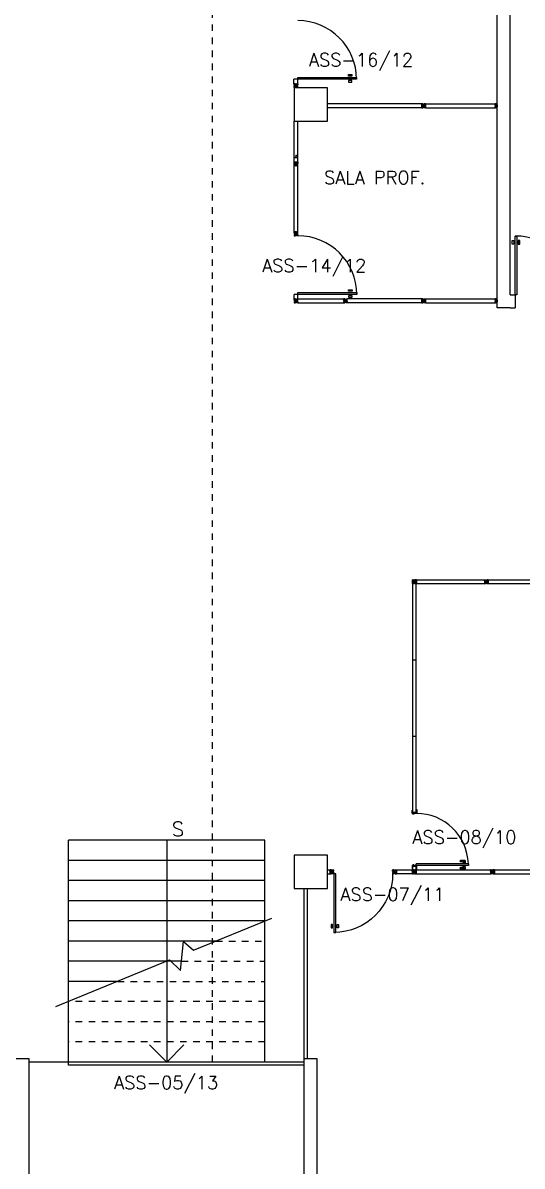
# Model space of a CAD drawing. Extents: x 205 to 339, y 16 to 85.
# Drawn here: x 318.15 to 325.8, y 27.45 to 44.97 of the extents above; entities that cross this region are included whole.
import ezdxf
from ezdxf.enums import TextEntityAlignment as Align

# ---------------------------------------------------------------- set-up
doc = ezdxf.new("R2010")
doc.units = 0
doc.header["$LTSCALE"] = 0.005
doc.header["$MEASUREMENT"] = 0
doc.linetypes.add('HIDDEN', pattern=[0.375, 0.25, -0.125])
doc.layers.get('0').update_dxf_attribs({"linetype": 'CONTINUOUS'})
for name, color, linetype in [('1', 1, 'CONTINUOUS'), ('2', 2, 'CONTINUOUS'), ('3', 2, 'CONTINUOUS'), ('ALV', 2, 'CONTINUOUS'), ('DIV', 2, 'CONTINUOUS'), ('ENDEREÇO', 2, 'CONTINUOUS'), ('ESTR', 2, 'CONTINUOUS'), ('MACANETA', 1, 'CONTINUOUS'), ('PORTA', 3, 'CONTINUOUS'), ('PROJ', 1, 'HIDDEN'), ('TEXTO', 2, 'CONTINUOUS')]:
    doc.layers.add(name, color=color, linetype=linetype)
doc.styles.add('UNB-100', font='simplex.shx', dxfattribs={"height": 0.2})

# ---------------------------------------------------------------- blocks, each defined once
blk = doc.blocks.new('MTT')
for p, q in [((-0.03, 0.027), (-0.03, 0.009)), ((-0.028, 0.026), (-0.028, 0.01)), ((-0.011, 0.03), (-0.027, 0.03)), ((-0.022, 0.006), (-0.027, 0.006)), ((-0.012, 0.028), (-0.026, 0.028)), ((-0.021, 0.008), (-0.026, 0.008)), ((-0.02, 0), (-0.02, 0.004)), ((-0.02, 0.003), (-0.019, 0.001)), ((-0.02, 0), (-0.02, 0)), ((-0.02, -0.001), (-0.02, 0)), ((-0.011, 0), (-0.019, 0.001)), ((-0.019, -0.001), (-0.018, 0.001)), ((-0.011, 0), (-0.019, -0.001)), ((-0.018, 0.001), (-0.018, 0.017)), ((-0.018, -0.001), (-0.017, 0.001)), ((-0.017, 0.001), (-0.017, 0.017)), ((-0.017, -0.001), (-0.016, 0.001)), ((-0.016, -0.001), (-0.015, 0)), ((-0.015, 0.02), (0.016, 0.02)), ((-0.015, 0.019), (0.015, 0.019)), ((-0.015, 0), (-0.014, 0)), ((-0.014, 0), (-0.013, 0)), ((-0.013, 0), (-0.012, 0)), ((-0.01, 0.026), (-0.01, 0.02)), ((-0.008, 0.027), (-0.008, 0.02)), ((-0.005, 0), (0.005, 0)), ((0, -0.005), (0, 0.005)), ((0.008, 0.027), (0.008, 0.02)), ((0.01, 0.026), (0.01, 0.02)), ((0.011, 0.03), (0.027, 0.03)), ((0.012, 0.028), (0.026, 0.028)), ((0.017, -0.016), (0.017, 0.017)), ((0.019, -0.017), (0.019, 0.017)), ((0.021, -0.004), (0.021, 0.004)), ((0.022, 0.008), (0.026, 0.008)), ((0.023, 0.006), (0.027, 0.006)), ((0.028, 0.026), (0.028, 0.01)), ((0.03, 0.009), (0.03, 0.027)), ((-0.03, -0.027), (-0.03, -0.009)), ((-0.028, -0.026), (-0.028, -0.01)), ((-0.022, -0.006), (-0.027, -0.006)), ((-0.011, -0.03), (-0.027, -0.03)), ((-0.021, -0.008), (-0.026, -0.008)), ((-0.012, -0.028), (-0.026, -0.028)), ((-0.02, -0.004), (-0.02, -0.001)), ((-0.02, -0.003), (-0.019, -0.001)), ((-0.02, -0.001), (-0.02, -0.001)), ((-0.018, -0.017), (-0.018, -0.001)), ((-0.017, -0.016), (-0.017, -0.001)), ((-0.015, -0.018), (0.015, -0.018)), ((-0.015, -0.02), (0.016, -0.02)), ((-0.01, -0.026), (-0.01, -0.02)), ((-0.008, -0.027), (-0.008, -0.02)), ((0.008, -0.027), (0.008, -0.02)), ((0.01, -0.026), (0.01, -0.02)), ((0.011, -0.03), (0.027, -0.03)), ((0.012, -0.028), (0.026, -0.028)), ((0.022, -0.008), (0.026, -0.008)), ((0.023, -0.006), (0.027, -0.006)), ((0.028, -0.026), (0.028, -0.01)), ((0.03, -0.009), (0.03, -0.027))]:
    blk.add_line(p, q)
for centre, radius, start, end in [((-0.027, 0.027), 0.003, 90, 180), ((-0.027, 0.009), 0.003, 180, 270), ((-0.026, 0.026), 0.002, 90, 180), ((-0.026, 0.01), 0.002, 180, 270), ((-0.022, 0.004), 0.002, 0, 90), ((-0.021, 0.005), 0.003, 360, 90), ((-0.015, 0.017), 0.003, 90, 180), ((-0.015, 0.017), 0.002, 90, 180), ((-0.012, 0.026), 0.002, 0, 90), ((-0.011, 0.027), 0.003, 0, 90), ((0.011, 0.027), 0.003, 90, 180), ((0.012, 0.026), 0.002, 90, 180), ((0.015, 0.017), 0.002, 0, 90), ((0.016, 0.017), 0.003, 0, 90), ((0.022, 0.005), 0.003, 90, 180), ((0.023, 0.004), 0.002, 90, 180), ((0.026, 0.026), 0.002, 0, 90), ((0.026, 0.01), 0.002, 270, 0), ((0.027, 0.027), 0.003, 0, 90), ((0.027, 0.009), 0.003, 270, 0), ((-0.027, -0.009), 0.003, 90, 180), ((-0.027, -0.027), 0.003, 180, 270), ((-0.026, -0.01), 0.002, 90, 180), ((-0.026, -0.026), 0.002, 180, 270), ((-0.022, -0.004), 0.002, 270, 0), ((-0.021, -0.005), 0.003, 270, 0), ((-0.015, -0.017), 0.003, 180, 270), ((-0.015, -0.016), 0.002, 180, 270), ((-0.012, -0.026), 0.002, 270, 0), ((-0.011, -0.027), 0.003, 270, 0), ((0.011, -0.027), 0.003, 180, 270), ((0.012, -0.026), 0.002, 180, 270), ((0.015, -0.016), 0.002, 270, 0), ((0.016, -0.017), 0.003, 270, 0), ((0.022, -0.005), 0.003, 180, 270), ((0.023, -0.004), 0.002, 180, 270), ((0.026, -0.01), 0.002, 360, 90), ((0.026, -0.026), 0.002, 270, 0), ((0.027, -0.009), 0.003, 0, 90), ((0.027, -0.027), 0.003, 270, 0)]:
    blk.add_arc(centre, radius, start, end)
blk = doc.blocks.new('MNT')
at = {"layer": 'DIV'}
blk.add_blockref('MTT', (0, 0), dxfattribs=at)
blk = doc.blocks.new('DIV12')
for p, q in [((-0.0051, 0), (0.0051, 0)), ((0, -0.0051), (0, 0.0051)), ((0.0205, -0.004), (0.0205, 0.004)), ((0.0215, -0.004), (0.0215, 0.004)), ((0.0225, 0.006), (0.029, 0.006)), ((0.0225, 0.005), (0.028, 0.005)), ((0.029, 0.004), (0.029, -0.004)), ((0.03, 0.03), (0.03, -0.03)), ((0.03, 0.03), (1.17, 0.03)), ((0.03, 0.009), (0.03, 0.027)), ((0.03, 0.005), (0.03, -0.005)), ((1.17, 0.03), (1.17, -0.03)), ((1.17, 0.005), (1.17, -0.005)), ((1.1775, 0.006), (1.171, 0.006)), ((1.171, 0.004), (1.171, -0.004)), ((1.1775, 0.005), (1.172, 0.005)), ((1.1785, -0.004), (1.1785, 0.004)), ((1.1795, -0.004), (1.1795, 0.004)), ((1.2051, 0), (1.1949, 0)), ((1.1949, 0), (1.2051, 0)), ((1.2, -0.0051), (1.2, 0.0051)), ((0.0225, -0.005), (0.028, -0.005)), ((0.0225, -0.006), (0.029, -0.006)), ((0.03, -0.009), (0.03, -0.027)), ((0.03, -0.03), (0.03, -0.009)), ((0.03, -0.03), (1.17, -0.03)), ((1.1775, -0.006), (1.171, -0.006)), ((1.1775, -0.005), (1.172, -0.005))]:
    blk.add_line(p, q)
for centre, radius, start, end in [((0.0225, 0.004), 0.002, 90, 180), ((0.0225, 0.004), 0.001, 90, 180), ((0.028, 0.004), 0.001, 0, 90), ((0.029, 0.005), 0.001, 0, 90), ((1.171, 0.005), 0.001, 90, 180), ((1.172, 0.004), 0.001, 90, 180), ((1.1775, 0.004), 0.002, 360, 90), ((1.1775, 0.004), 0.001, 0, 90), ((0.0225, -0.004), 0.002, 180, 270), ((0.0225, -0.004), 0.001, 180, 270), ((0.028, -0.004), 0.001, 270, 0), ((0.029, -0.005), 0.001, 270, 0), ((1.171, -0.005), 0.001, 180, 270), ((1.172, -0.004), 0.001, 180, 270), ((1.1775, -0.004), 0.002, 270, 360), ((1.1775, -0.004), 0.001, 270, 0)]:
    blk.add_arc(centre, radius, start, end)
blk = doc.blocks.new('DIV')
at = {"layer": 'DIV', "rotation": 90}
blk.add_blockref('DIV12', (0, 0), dxfattribs=at)
blk = doc.blocks.new('PDE')
at = {"layer": '3'}
for p, q in [((0, 0), (0, 0.9)), ((0, 0.9), (0.03, 0.9)), ((0.03, 0.9), (0.03, 0)), ((0.03, 0), (0, 0))]:
    blk.add_line(p, q, dxfattribs=at)
at = {"layer": '3', "color": 1}
for p, q in [((-0.042, 0.775), (-0.042, 0.83)), ((-0.042, 0.83), (-0.019, 0.83)), ((-0.019, 0.775), (-0.042, 0.775)), ((-0.019, 0.83), (-0.019, 0.775)), ((0.049, 0.83), (0.049, 0.775)), ((0.072, 0.83), (0.049, 0.83)), ((0.049, 0.775), (0.072, 0.775)), ((0.072, 0.775), (0.072, 0.83))]:
    blk.add_line(p, q, dxfattribs=at)
blk = doc.blocks.new('IMTT')
for p, q in [((-0.03, 1.095), (-0.009, 1.095)), ((-0.03, 1.095), (-0.03, 0.03)), ((0.03, 1.095), (-0.03, 1.095)), ((-0.009, 1.095), (-0.027, 1.095)), ((-0.006, 1.1025), (-0.006, 1.096)), ((-0.005, 1.1025), (-0.005, 1.097)), ((0.005, 1.095), (-0.005, 1.095)), ((-0.004, 1.1045), (0.004, 1.1045)), ((-0.004, 1.1035), (0.004, 1.1035)), ((0.004, 1.096), (-0.004, 1.096)), ((0.005, 1.1025), (0.005, 1.097)), ((0.006, 1.1025), (0.006, 1.096)), ((0.009, 1.095), (0.027, 1.095)), ((0.03, 1.095), (0.03, 0.03)), ((0.03, 0.03), (-0.03, 0.03)), ((-0.03, 0.011), (-0.03, 0.027)), ((-0.028, 0.012), (-0.028, 0.026)), ((-0.009, 0.03), (-0.027, 0.03)), ((-0.027, 0.008), (-0.02, 0.008)), ((-0.026, 0.028), (-0.01, 0.028)), ((-0.026, 0.01), (-0.02, 0.01)), ((-0.02, 0.003), (-0.02, 0.0155)), ((-0.0185, 0.0035), (-0.0185, 0.015)), ((0.017, 0.0185), (-0.017, 0.0185)), ((-0.0009, 0), (-0.017, 0)), ((0.0165, 0.017), (-0.0165, 0.017)), ((-0.0007, 0.0015), (-0.0165, 0.0015)), ((-0.008, 0.0215), (-0.008, 0.026)), ((-0.006, 0.0225), (-0.006, 0.029)), ((-0.006, 0.0225), (-0.006, 0.027)), ((0.0051, 0), (-0.0051, 0)), ((0.005, 0.03), (-0.005, 0.03)), ((-0.005, 0.0225), (-0.005, 0.028)), ((0.004, 0.029), (-0.004, 0.029)), ((-0.004, 0.0215), (0.004, 0.0215)), ((0.004, 0.0205), (-0.004, 0.0205)), ((-0.004, 0.0205), (0.004, 0.0205)), ((0.0165, 0.0015), (-0.0009, 0.0015)), ((0.017, 0), (-0.0009, 0)), ((0, -0.0051), (0, 0.0051)), ((0.005, 0.0225), (0.005, 0.028)), ((0.006, 0.0225), (0.006, 0.029)), ((0.006, 0.0225), (0.006, 0.027)), ((0.008, 0.0215), (0.008, 0.026)), ((0.009, 0.03), (0.027, 0.03)), ((0.026, 0.028), (0.01, 0.028)), ((0.0185, 0.0035), (0.0185, 0.015)), ((0.02, 0.003), (0.02, 0.0155)), ((0.026, 0.01), (0.02, 0.01)), ((0.027, 0.008), (0.02, 0.008)), ((0.028, 0.012), (0.028, 0.026)), ((0.03, 0.011), (0.03, 0.027))]:
    blk.add_line(p, q)
for centre, radius, start, end in [((-0.004, 1.1025), 0.002, 90, 180), ((-0.005, 1.096), 0.001, 180, 270), ((-0.004, 1.1025), 0.001, 90, 180), ((-0.004, 1.097), 0.001, 180, 270), ((0.004, 1.1025), 0.002, 0, 90), ((0.004, 1.1025), 0.001, 360, 90), ((0.004, 1.097), 0.001, 270, 360), ((0.005, 1.096), 0.001, 270, 360), ((-0.027, 0.027), 0.003, 90, 180), ((-0.027, 0.011), 0.003, 180, 270), ((-0.026, 0.026), 0.002, 90, 180), ((-0.026, 0.012), 0.002, 180, 270), ((-0.017, 0.0155), 0.003, 90, 180), ((-0.017, 0.003), 0.003, 180, 270), ((-0.0165, 0.015), 0.002, 90, 180), ((-0.0165, 0.0035), 0.002, 180, 270), ((-0.01, 0.026), 0.002, 0, 90), ((-0.009, 0.027), 0.003, 0, 90), ((-0.005, 0.0215), 0.003, 180, 270), ((-0.005, 0.029), 0.001, 90, 180), ((-0.004, 0.0225), 0.002, 180, 270), ((-0.004, 0.0225), 0.002, 180, 270), ((-0.004, 0.028), 0.001, 90, 180), ((-0.004, 0.0225), 0.001, 180, 270), ((0.004, 0.028), 0.001, 0, 90), ((0.004, 0.0225), 0.002, 270, 360), ((0.004, 0.0225), 0.001, 270, 0), ((0.004, 0.0225), 0.002, 270, 0), ((0.005, 0.029), 0.001, 0, 90), ((0.005, 0.0215), 0.003, 270, 0), ((0.009, 0.027), 0.003, 90, 180), ((0.01, 0.026), 0.002, 90, 180), ((0.0165, 0.015), 0.002, 0, 90), ((0.0165, 0.0035), 0.002, 270, 0), ((0.017, 0.0155), 0.003, 0, 90), ((0.017, 0.003), 0.003, 270, 0), ((0.026, 0.026), 0.002, 0, 90), ((0.026, 0.012), 0.002, 270, 0), ((0.027, 0.027), 0.003, 0, 90), ((0.027, 0.011), 0.003, 270, 0)]:
    blk.add_arc(centre, radius, start, end)
blk = doc.blocks.new('DIVIN')
at = {"layer": 'DIV'}
blk.add_blockref('IMTT', (0, 0), dxfattribs=at)
blk = doc.blocks.new('ARCPT')
blk.add_arc((0, 0.9), 0.9, 180, 270)
blk = doc.blocks.new('MACANETA')
at = {"layer": 'MACANETA'}
for p, q in [((-0.077, 0.052), (-0.077, 0.12)), ((-0.059, 0.052), (-0.059, 0.12)), ((-0.059, 0.075), (-0.036, 0.075)), ((-0.059, 0.052), (-0.036, 0.052)), ((-0.036, 0.044), (-0.036, 0.084)), ((-0.036, 0.084), (-0.03, 0.084)), ((-0.036, 0.044), (-0.03, 0.044)), ((0.006, 0.084), (0, 0.084)), ((0.006, 0.044), (0, 0.044)), ((0.006, 0.044), (0.006, 0.084)), ((0.029, 0.075), (0.006, 0.075)), ((0.029, 0.052), (0.006, 0.052)), ((0.029, 0.052), (0.029, 0.12)), ((0.047, 0.052), (0.047, 0.12))]:
    blk.add_line(p, q, dxfattribs=at)
for centre, start, end in [((-0.068, 0.12), 90, 180), ((-0.068, 0.052), 180, 270), ((-0.068, 0.12), 0, 90), ((-0.068, 0.052), 270, 0), ((0.038, 0.12), 90, 180), ((0.038, 0.052), 180, 270), ((0.038, 0.12), 0, 90), ((0.038, 0.052), 270, 0)]:
    blk.add_arc(centre, 0.00874, start, end, dxfattribs=at)

msp = doc.modelspace()

# ---------------------------------------------------------------- linework, layer by layer
at = {"layer": '1'}
for p, q in [((321.862, 32.441), (318.852, 32.441)), ((318.852, 29.041), (318.852, 32.441)), ((320.357, 32.441), (320.357, 29.041)), ((321.862, 29.041), (321.862, 32.441)), ((321.862, 32.132), (318.852, 32.132)), ((321.862, 31.823), (318.852, 31.823)), ((322.462, 29.091), (322.462, 31.701)), ((322.512, 29.091), (322.512, 31.701)), ((321.862, 31.514), (318.852, 31.514)), ((321.862, 31.205), (318.852, 31.205)), ((321.109, 30.896), (318.852, 30.896)), ((320.584, 30.587), (318.852, 30.587)), ((319.604, 30.278), (318.852, 30.278)), ((320.095, 29.303), (320.357, 29.041)), ((320.618, 29.303), (320.357, 29.041)), ((318.852, 29.041), (318.252, 29.041)), ((322.462, 29.041), (318.252, 29.041))]:
    msp.add_line(p, q, dxfattribs=at)
msp.add_lwpolyline([(318.661, 29.89), (320.401, 30.605), (320.569, 30.446), (320.616, 30.89), (320.766, 30.755), (321.965, 31.247)], dxfattribs=at)
at = {"layer": '2'}
for p, q in [((322.346, 40.735), (323.065, 40.735)), ((322.364, 40.675), (323.065, 40.675))]:
    msp.add_line(p, q, dxfattribs=at)
at = {"layer": '3'}
for p, q in [((322.462, 29.041), (318.852, 29.041)), ((318.852, 28.991), (318.852, 29.041)), ((322.462, 28.991), (318.852, 28.991))]:
    msp.add_line(p, q, dxfattribs=at)
at = {"layer": 'ALV'}
for p, q in [((325.417, 40.6), (325.417, 50.096)), ((325.617, 40.799), (325.617, 45.203)), ((325.617, 40.799), (325.691, 40.799)), ((325.691, 40.799), (325.691, 40.6)), ((325.617, 40.6), (325.417, 40.6)), ((325.617, 40.6), (325.691, 40.6)), ((324.127, 32.866), (324.127, 36.372)), ((324.177, 32.866), (324.177, 36.372)), ((324.127, 35.204), (324.177, 35.204)), ((324.127, 34.035), (324.177, 34.035)), ((318.252, 29.091), (318.052, 29.091)), ((318.252, 15.891), (318.252, 29.091)), ((322.462, 15.891), (322.462, 29.091)), ((322.662, 29.091), (322.462, 29.091)), ((322.662, 26.176), (322.662, 29.091))]:
    msp.add_line(p, q, dxfattribs=at)
at = {"layer": 'DIV'}
for p, q in [((322.304, 44.03), (322.304, 44.1)), ((322.364, 44.1), (322.304, 44.1)), ((322.364, 44.033), (322.364, 44.1)), ((324.262, 43.724), (322.817, 43.724)), ((324.262, 43.664), (322.817, 43.664)), ((324.262, 43.664), (324.262, 43.724)), ((324.262, 43.724), (324.262, 43.703)), ((324.262, 43.703), (324.262, 43.721)), ((324.262, 43.689), (324.262, 43.699)), ((324.262, 43.685), (324.262, 43.667)), ((324.269, 43.7), (324.263, 43.7)), ((324.263, 43.69), (324.263, 43.698)), ((324.269, 43.688), (324.263, 43.688)), ((324.269, 43.699), (324.264, 43.699)), ((324.269, 43.689), (324.264, 43.689)), ((324.27, 43.698), (324.27, 43.69)), ((324.271, 43.698), (324.271, 43.69)), ((324.297, 43.694), (324.287, 43.694)), ((324.292, 43.699), (324.292, 43.689)), ((322.307, 42.833), (322.307, 43.461)), ((322.367, 42.833), (322.367, 43.461)), ((322.307, 42.833), (322.367, 42.833)), ((322.328, 42.833), (322.31, 42.833)), ((322.331, 42.825), (322.331, 42.832)), ((322.332, 42.833), (322.342, 42.833)), ((322.332, 42.825), (322.332, 42.831)), ((322.342, 42.803), (322.332, 42.803)), ((322.333, 42.832), (322.341, 42.832)), ((322.341, 42.824), (322.333, 42.824)), ((322.341, 42.823), (322.333, 42.823)), ((322.337, 42.797), (322.337, 42.808)), ((322.342, 42.825), (322.342, 42.831)), ((322.343, 42.825), (322.343, 42.832)), ((322.346, 42.833), (322.364, 42.833)), ((322.367, 42.833), (322.346, 42.833)), ((322.307, 40.732), (322.307, 40.803)), ((322.367, 40.803), (322.307, 40.803)), ((322.367, 40.735), (322.367, 40.803)), ((324.122, 36.432), (324.122, 36.411)), ((324.122, 36.372), (324.122, 36.432)), ((324.122, 36.411), (324.122, 36.429)), ((324.122, 36.397), (324.122, 36.407)), ((324.122, 36.393), (324.122, 36.375)), ((324.13, 36.408), (324.123, 36.408)), ((324.123, 36.398), (324.123, 36.406)), ((324.13, 36.396), (324.123, 36.396)), ((324.13, 36.407), (324.124, 36.407)), ((324.13, 36.397), (324.124, 36.397)), ((324.131, 36.406), (324.131, 36.398)), ((324.132, 36.406), (324.132, 36.398)), ((324.157, 36.402), (324.147, 36.402)), ((324.147, 36.402), (324.157, 36.402)), ((324.152, 36.408), (324.152, 36.397)), ((324.152, 36.397), (324.152, 36.408)), ((324.173, 36.398), (324.173, 36.406)), ((324.174, 36.398), (324.174, 36.406)), ((324.175, 36.408), (324.181, 36.408)), ((324.175, 36.407), (324.18, 36.407)), ((324.175, 36.397), (324.18, 36.397)), ((324.175, 36.396), (324.181, 36.396)), ((324.181, 36.406), (324.181, 36.398)), ((324.182, 36.432), (324.182, 36.372)), ((324.182, 36.432), (325.222, 36.432)), ((324.182, 36.411), (324.182, 36.429)), ((324.182, 36.407), (324.182, 36.397)), ((324.182, 36.393), (324.182, 36.375)), ((324.182, 36.372), (324.182, 36.393)), ((324.182, 36.372), (325.222, 36.372)), ((325.222, 36.432), (325.222, 36.372)), ((325.222, 36.407), (325.222, 36.397)), ((325.229, 36.408), (325.223, 36.408)), ((325.223, 36.406), (325.223, 36.398)), ((325.229, 36.396), (325.223, 36.396)), ((325.229, 36.407), (325.224, 36.407)), ((325.229, 36.397), (325.224, 36.397)), ((325.23, 36.398), (325.23, 36.406)), ((325.231, 36.398), (325.231, 36.406)), ((325.257, 36.402), (325.247, 36.402)), ((325.247, 36.402), (325.257, 36.402)), ((325.252, 36.397), (325.252, 36.408)), ((324.117, 32.851), (324.117, 32.901)), ((324.117, 32.901), (324.127, 32.901)), ((324.127, 32.851), (324.117, 32.851)), ((324.177, 32.866), (324.127, 32.866)), ((324.127, 32.866), (324.127, 32.851)), ((324.127, 32.841), (324.127, 32.851)), ((324.142, 32.841), (324.127, 32.841)), ((324.177, 32.851), (324.142, 32.851)), ((324.142, 32.851), (324.142, 32.841)), ((324.177, 32.911), (324.187, 32.911)), ((324.177, 32.866), (324.177, 32.861)), ((324.187, 32.861), (324.177, 32.861)), ((324.177, 32.861), (324.177, 32.851)), ((324.187, 32.911), (324.187, 32.861)), ((324.142, 32.061), (324.127, 32.061)), ((324.127, 32.061), (324.127, 32.051)), ((324.142, 32.051), (324.142, 32.061)), ((324.977, 32.081), (324.177, 32.081)), ((324.177, 32.051), (324.177, 32.081)), ((324.977, 32.081), (324.977, 32.051)), ((322.817, 31.986), (322.857, 31.986)), ((322.817, 31.926), (322.857, 31.926)), ((322.857, 31.986), (322.857, 31.926)), ((323.877, 31.986), (323.877, 31.926)), ((323.877, 31.947), (323.877, 31.929)), ((323.877, 31.926), (323.877, 31.947)), ((324.127, 32.051), (324.117, 32.051)), ((324.117, 32.051), (324.117, 32.001)), ((324.117, 32.001), (324.127, 32.001)), ((324.127, 32.036), (324.127, 32.051)), ((324.127, 31.986), (324.127, 32.036)), ((324.177, 32.036), (324.127, 32.036)), ((324.177, 32.051), (324.142, 32.051)), ((324.177, 32.041), (324.177, 32.051)), ((324.977, 32.051), (324.177, 32.051)), ((324.187, 32.041), (324.177, 32.041)), ((324.177, 32.036), (324.177, 32.041)), ((324.177, 31.986), (324.177, 32.036)), ((324.177, 31.991), (324.187, 31.991)), ((324.187, 31.991), (324.187, 32.041)), ((325.368, 31.952), (325.368, 31.96)), ((325.369, 31.952), (325.369, 31.96)), ((325.37, 31.962), (325.376, 31.962)), ((325.37, 31.961), (325.375, 31.961)), ((325.37, 31.951), (325.375, 31.951)), ((325.37, 31.95), (325.376, 31.95)), ((325.376, 31.96), (325.376, 31.952)), ((325.377, 31.986), (325.377, 31.926)), ((325.377, 31.961), (325.377, 31.951))]:
    msp.add_line(p, q, dxfattribs=at)
msp.add_lwpolyline([(324.117, 31.926), (323.877, 31.926), (323.877, 31.986), (324.117, 31.986)], close=True, dxfattribs=at)
for centre, radius, start, end in [((324.263, 43.699), 0.001, 90, 180), ((324.263, 43.689), 0.001, 180, 270), ((324.264, 43.698), 0.001, 90, 180), ((324.264, 43.69), 0.001, 180, 270), ((324.269, 43.698), 0.002, 0, 90), ((324.269, 43.698), 0.001, 0, 90), ((324.269, 43.69), 0.001, 270, 0), ((324.269, 43.69), 0.002, 270, 0), ((322.332, 42.832), 0.001, 90, 180), ((322.333, 42.825), 0.002, 180, 270), ((322.333, 42.831), 0.001, 90, 180), ((322.333, 42.825), 0.001, 180, 270), ((322.341, 42.831), 0.001, 360, 90), ((322.341, 42.825), 0.001, 270, 360), ((322.341, 42.825), 0.002, 270, 360), ((322.342, 42.832), 0.001, 360, 90), ((324.123, 36.407), 0.001, 90, 180), ((324.123, 36.397), 0.001, 180, 270), ((324.124, 36.406), 0.001, 90, 180), ((324.124, 36.398), 0.001, 180, 270), ((324.13, 36.406), 0.002, 0, 90), ((324.13, 36.406), 0.001, 0, 90), ((324.13, 36.398), 0.002, 270, 0), ((324.13, 36.398), 0.001, 270, 0), ((324.175, 36.406), 0.002, 90, 180), ((324.175, 36.398), 0.002, 180, 270), ((324.175, 36.406), 0.001, 90, 180), ((324.175, 36.398), 0.001, 180, 270), ((324.18, 36.406), 0.001, 0, 90), ((324.18, 36.398), 0.001, 270, 0), ((324.181, 36.407), 0.001, 0, 90), ((324.181, 36.397), 0.001, 270, 0), ((325.223, 36.407), 0.001, 90, 180), ((325.223, 36.397), 0.001, 180, 270), ((325.224, 36.406), 0.001, 90, 180), ((325.224, 36.398), 0.001, 180, 270), ((325.229, 36.406), 0.002, 360, 90), ((325.229, 36.406), 0.001, 0, 90), ((325.229, 36.398), 0.002, 270, 360), ((325.229, 36.398), 0.001, 270, 0), ((325.37, 31.96), 0.002, 90, 180), ((325.37, 31.952), 0.002, 180, 270), ((325.37, 31.96), 0.001, 90, 180), ((325.37, 31.952), 0.001, 180, 270), ((325.375, 31.96), 0.001, 0, 90), ((325.375, 31.952), 0.001, 270, 0), ((325.376, 31.961), 0.001, 0, 90), ((325.376, 31.951), 0.001, 270, 0)]:
    msp.add_arc(centre, radius, start, end, dxfattribs=at)
at = {"layer": 'ESTR'}
for points in [[(322.307, 43.461), (322.817, 43.461), (322.817, 43.971), (322.307, 43.971)], [(322.307, 31.701), (322.817, 31.701), (322.817, 32.211), (322.307, 32.211)]]:
    msp.add_lwpolyline(points, close=True, dxfattribs=at)
at = {"layer": 'PORTA', "color": 1}
msp.add_arc((324.177, 32.051), 0.8, 2.1491, 90, dxfattribs=at)
at = {"layer": 'PROJ'}
msp.add_line((321.057, 29.041), (321.057, 46.705), dxfattribs=at)
at = {"layer": 'PROJ', "ltscale": 5}
for p, q in [((321.862, 29.968), (318.852, 29.968)), ((321.862, 29.659), (318.852, 29.659)), ((321.862, 29.35), (318.852, 29.35))]:
    msp.add_line(p, q, dxfattribs=at)
for points in [[(321.109, 30.896), (321.862, 30.896)], [(320.584, 30.587), (321.862, 30.587)], [(319.604, 30.278), (321.862, 30.278)]]:
    msp.add_lwpolyline(points, dxfattribs=at)

# ---------------------------------------------------------------- block references
at = {"layer": '1', "rotation": 180}
for p in [(322.364, 45), (322.367, 41.703), (325.691, 41.699)]:
    msp.add_blockref('ARCPT', p, dxfattribs=at)
at = {"layer": '1', "xscale": -1}
msp.add_blockref('ARCPT', (322.917, 31.026), dxfattribs=at)
at = {"layer": 'ALV', "rotation": 270}
for p in [(322.364, 44.13), (322.367, 40.833)]:
    msp.add_blockref('PDE', p, dxfattribs=at)
at = {"layer": 'ALV'}
msp.add_blockref('PDE', (325.691, 40.799), dxfattribs=at)
at = {"layer": 'DIV'}
for name, p, rotation in [('MNT', (322.337, 44.003), 180), ('MNT', (324.292, 43.694), 90), ('DIVIN', (325.417, 43.694), 90), ('MNT', (322.337, 42.803), 180), ('MNT', (322.337, 41.731), 90), ('MNT', (322.337, 40.705), 90), ('MNT', (323.092, 40.705), 90), ('DIV', (324.292, 40.705), 90), ('MNT', (324.292, 40.705), 90), ('DIVIN', (325.417, 40.705), 90), ('MNT', (324.152, 36.402), 270), ('MNT', (324.152, 36.402), 270), ('MNT', (325.252, 36.402), 270), ('DIV', (325.252, 36.402), 270), ('MACANETA', (324.977, 32.081), 90.0000000025723), ('MNT', (322.887, 31.956), 90), ('MNT', (323.847, 31.956), 180), ('MNT', (324.147, 31.956), 270), ('MNT', (324.147, 31.956), 270), ('DIV', (324.147, 31.956), 270), ('DIV', (324.147, 31.956), 270), ('MNT', (325.347, 31.956), 270), ('MNT', (325.347, 31.956), 270), ('DIV', (325.347, 31.956), 270)]:
    msp.add_blockref(name, p, dxfattribs=dict(at, rotation=rotation))
msp.add_blockref('DIV', (322.337, 41.731), dxfattribs=at)
at = {"layer": 'DIV', "xscale": -1, "rotation": 180}
msp.add_blockref('PDE', (322.917, 31.926), dxfattribs=at)

# ---------------------------------------------------------------- texts
at = {"layer": 'ENDEREÇO', "style": 'UNB-100'}
for s, p in [('ASS-16/12', (323.332, 44.299)), ('ASS-14/12', (322.616, 41.146)), ('ASS-08/10', (324.916, 32.387)), ('ASS-07/11', (323.814, 31.511)), ('ASS-05/13', (320.348, 28.627))]:
    msp.add_text(s, height=0.2, dxfattribs=at).set_placement(p, align=Align.CENTER)
at = {"layer": 'TEXTO', "style": 'UNB-100'}
for s, height, p in [('SALA PROF.', 0.2, (322.766, 42.495)), ('S', 0.22, (320.435, 32.5))]:
    msp.add_text(s, height=height, dxfattribs=at).set_placement(p)

doc.saveas('drawing.dxf')
